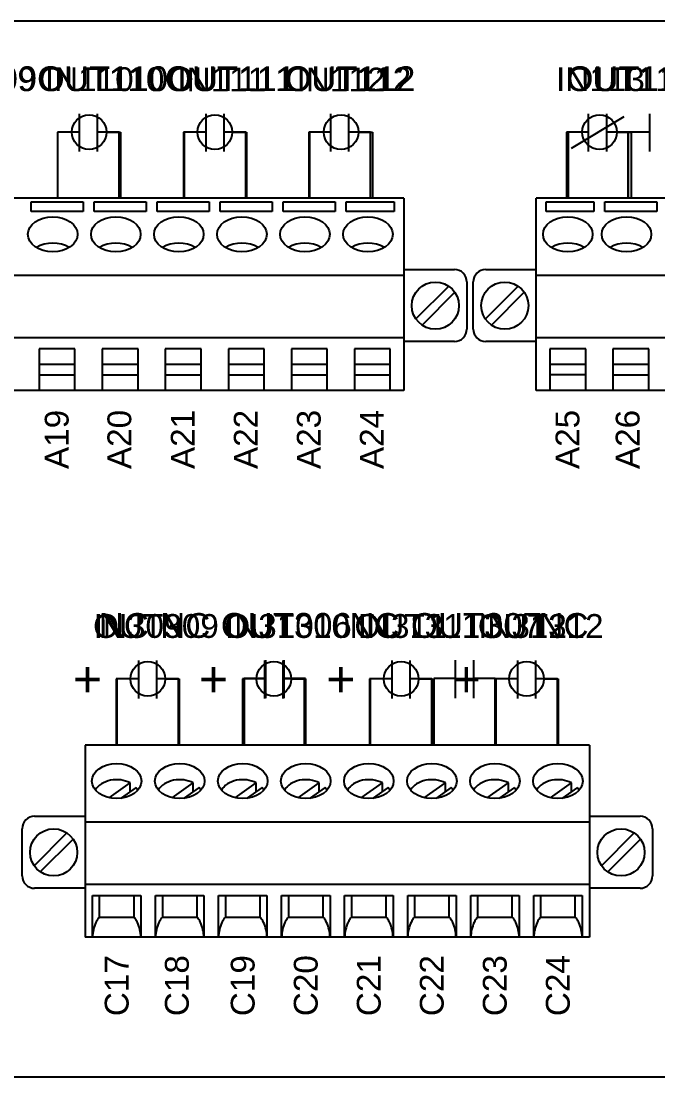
# Model space of a CAD drawing. Extents: x 2 to 47, y 1 to 34.
# Drawn here: x 31 to 33.021, y 6.442 to 9.792 of the extents above; entities that cross this region are included whole.
import ezdxf

# ---------------------------------------------------------------- set-up
doc = ezdxf.new("R2010")
doc.units = 0
doc.header["$MEASUREMENT"] = 0
for name, color, linetype in [('2_01__2-1-___48__DI', 7, 'CONTINUOUS'), ('2_02__1-1-___32__DI___16__', 7, 'CONTINUOUS'), ('2_03__1-6X___16__DI___32__', 7, 'CONTINUOUS'), ('2_04__1-61___16__HCI_DI___', 7, 'CONTINUOUS'), ('2_05__1-62___16__DI___16__', 7, 'CONTINUOUS'), ('2_06__2-63___32__DI___10__', 7, 'CONTINUOUS'), ('5_00______DWG_', 7, 'CONTINUOUS')]:
    doc.layers.add(name, color=color, linetype=linetype)
doc.styles.add('ARIAL', font='arial.ttf')

msp = doc.modelspace()

# ---------------------------------------------------------------- linework, layer by layer
at = {"layer": '2_01__2-1-___48__DI'}
for p, q in [((31.1612, 9.4397), (31.1163, 9.4397)), ((31.1163, 9.4397), (31.1163, 9.2298)), ((31.2712, 9.4397), (31.3162, 9.4397)), ((31.3162, 9.4397), (31.3162, 9.2298)), ((31.5602, 9.4397), (31.5153, 9.4397)), ((31.5153, 9.4397), (31.5153, 9.2298)), ((31.6702, 9.4397), (31.7152, 9.4397)), ((31.7152, 9.4397), (31.7152, 9.2298)), ((31.9604, 9.4397), (31.9154, 9.4397)), ((31.9154, 9.4397), (31.9154, 9.2298)), ((32.0704, 9.4397), (32.1153, 9.4397)), ((32.1153, 9.4397), (32.1153, 9.2298)), ((32.7807, 9.4397), (32.7357, 9.4397)), ((32.7357, 9.4397), (32.7357, 9.2298)), ((32.8907, 9.4397), (32.9357, 9.4397)), ((32.9357, 9.4397), (32.9357, 9.2298)), ((31.3472, 7.7047), (31.3022, 7.7047)), ((31.3022, 7.7047), (31.3022, 7.4948)), ((31.4572, 7.7047), (31.5022, 7.7047)), ((31.5022, 7.7047), (31.5022, 7.4948)), ((31.7474, 7.7047), (31.7024, 7.7047)), ((31.7024, 7.7047), (31.7024, 7.4948)), ((31.8574, 7.7047), (31.9024, 7.7047)), ((31.9024, 7.7047), (31.9024, 7.4948)), ((32.1509, 7.7047), (32.106, 7.7047)), ((32.106, 7.7047), (32.106, 7.4948)), ((32.2609, 7.7047), (32.3059, 7.7047)), ((32.3059, 7.7047), (32.3059, 7.4948)), ((32.5491, 7.7047), (32.5041, 7.7047)), ((32.5041, 7.7047), (32.5041, 7.4948)), ((32.6591, 7.7047), (32.7041, 7.7047)), ((32.7041, 7.7047), (32.7041, 7.4948))]:
    msp.add_line(p, q, dxfattribs=at)
for centre in [(31.2163, 9.4397), (31.6152, 9.4397), (32.0154, 9.4398), (32.8357, 9.4397), (31.4022, 7.7047), (31.8024, 7.7047), (32.2059, 7.7047), (32.6041, 7.7047)]:
    msp.add_circle(centre, 0.055, dxfattribs=at)
at = {"layer": '2_02__1-1-___32__DI___16__'}
for p, q in [((31.1855, 9.378), (31.1855, 9.4981)), ((31.2422, 9.4981), (31.2422, 9.378)), ((31.5873, 9.378), (31.5873, 9.4981)), ((31.6439, 9.4981), (31.6439, 9.378)), ((31.9829, 9.378), (31.9829, 9.4981)), ((32.0396, 9.4981), (32.0396, 9.378)), ((32.9122, 9.4878), (32.7456, 9.3878)), ((32.8004, 9.378), (32.8004, 9.4981)), ((32.8004, 9.378), (32.8004, 9.4981)), ((32.8571, 9.4981), (32.8571, 9.378)), ((32.9954, 9.378), (32.9954, 9.4981)), ((31.1855, 9.4397), (31.1164, 9.4397)), ((31.1164, 9.4397), (31.1164, 9.2298)), ((31.3113, 9.4397), (31.2422, 9.4397)), ((31.3113, 9.2298), (31.3113, 9.4397)), ((31.5873, 9.4397), (31.5181, 9.4397)), ((31.5181, 9.4397), (31.5181, 9.2298)), ((31.7131, 9.4397), (31.6439, 9.4397)), ((31.7131, 9.2298), (31.7131, 9.4397)), ((31.9829, 9.4397), (31.9137, 9.4397)), ((31.9137, 9.4397), (31.9137, 9.2298)), ((32.1087, 9.4397), (32.0396, 9.4397)), ((32.1087, 9.2298), (32.1087, 9.4397)), ((32.8004, 9.4397), (32.7312, 9.4397)), ((32.7312, 9.4397), (32.7312, 9.2298)), ((32.9262, 9.4397), (32.8571, 9.4397)), ((32.9262, 9.2298), (32.9262, 9.4397)), ((32.9954, 9.4397), (32.9262, 9.4397)), ((32.9262, 9.4397), (32.9262, 9.2298)), ((31.3022, 7.7047), (31.3022, 7.4948)), ((31.3472, 7.7047), (31.3022, 7.7047)), ((31.4572, 7.7047), (31.5022, 7.7047)), ((31.5022, 7.7047), (31.5022, 7.4948)), ((31.7024, 7.7047), (31.7024, 7.4948)), ((31.7474, 7.7047), (31.7024, 7.7047)), ((31.8574, 7.7047), (31.9024, 7.7047)), ((31.9024, 7.7047), (31.9024, 7.4948)), ((32.106, 7.7047), (32.106, 7.4948)), ((32.1509, 7.7047), (32.106, 7.7047)), ((32.2609, 7.7047), (32.3059, 7.7047)), ((32.3059, 7.7047), (32.3059, 7.4948)), ((32.5041, 7.7047), (32.5041, 7.4948)), ((32.5491, 7.7047), (32.5041, 7.7047)), ((32.6591, 7.7047), (32.7041, 7.7047)), ((32.7041, 7.7047), (32.7041, 7.4948))]:
    msp.add_line(p, q, dxfattribs=at)
for centre in [(31.4022, 7.7047), (31.8024, 7.7047), (32.2059, 7.7047), (32.6041, 7.7047)]:
    msp.add_circle(centre, 0.055, dxfattribs=at)
at = {"layer": '2_03__1-6X___16__DI___32__'}
for p, q in [((31.1855, 9.378), (31.1855, 9.4981)), ((31.2422, 9.4981), (31.2422, 9.378)), ((31.5873, 9.378), (31.5873, 9.4981)), ((31.6439, 9.4981), (31.6439, 9.378)), ((31.9829, 9.378), (31.9829, 9.4981)), ((32.0396, 9.4981), (32.0396, 9.378)), ((32.9122, 9.4878), (32.7456, 9.3878)), ((32.8004, 9.378), (32.8004, 9.4981)), ((32.8004, 9.378), (32.8004, 9.4981)), ((32.8571, 9.4981), (32.8571, 9.378)), ((32.9954, 9.378), (32.9954, 9.4981)), ((31.1164, 9.4397), (31.1164, 9.2298)), ((31.1855, 9.4397), (31.1164, 9.4397)), ((31.3113, 9.4397), (31.2422, 9.4397)), ((31.3113, 9.2298), (31.3113, 9.4397)), ((31.5181, 9.4397), (31.5181, 9.2298)), ((31.5873, 9.4397), (31.5181, 9.4397)), ((31.7131, 9.4397), (31.6439, 9.4397)), ((31.7131, 9.2298), (31.7131, 9.4397)), ((31.9137, 9.4397), (31.9137, 9.2298)), ((31.9829, 9.4397), (31.9137, 9.4397)), ((32.1087, 9.4397), (32.0396, 9.4397)), ((32.1087, 9.2298), (32.1087, 9.4397)), ((32.7312, 9.4397), (32.7312, 9.2298)), ((32.8004, 9.4397), (32.7312, 9.4397)), ((32.9262, 9.4397), (32.8571, 9.4397)), ((32.9262, 9.4397), (32.9262, 9.2298)), ((32.9954, 9.4397), (32.9262, 9.4397)), ((32.9262, 9.2298), (32.9262, 9.4397)), ((31.3737, 7.643), (31.3737, 7.7631)), ((31.4304, 7.7631), (31.4304, 7.643)), ((31.7739, 7.643), (31.7739, 7.7631)), ((31.8305, 7.7631), (31.8305, 7.643)), ((32.1774, 7.643), (32.1774, 7.7631)), ((32.2341, 7.7631), (32.2341, 7.643)), ((32.5759, 7.643), (32.5759, 7.7631)), ((32.6325, 7.7631), (32.6325, 7.643)), ((31.3737, 7.7047), (31.3045, 7.7047)), ((31.3045, 7.7047), (31.3045, 7.4948)), ((31.4995, 7.7047), (31.4304, 7.7047)), ((31.4995, 7.4948), (31.4995, 7.7047)), ((31.7739, 7.7047), (31.7047, 7.7047)), ((31.7047, 7.7047), (31.7047, 7.4948)), ((31.8997, 7.7047), (31.8305, 7.7047)), ((31.8997, 7.4948), (31.8997, 7.7047)), ((32.1774, 7.7047), (32.1083, 7.7047)), ((32.1083, 7.7047), (32.1083, 7.4948)), ((32.3032, 7.7047), (32.2341, 7.7047)), ((32.3032, 7.4948), (32.3032, 7.7047)), ((32.5759, 7.7047), (32.5067, 7.7047)), ((32.5067, 7.7047), (32.5067, 7.4948)), ((32.7017, 7.7047), (32.6325, 7.7047)), ((32.7017, 7.4948), (32.7017, 7.7047))]:
    msp.add_line(p, q, dxfattribs=at)
at = {"layer": '2_04__1-61___16__HCI_DI___'}
for p, q in [((31.1855, 9.378), (31.1855, 9.4981)), ((31.2422, 9.4981), (31.2422, 9.378)), ((31.5873, 9.378), (31.5873, 9.4981)), ((31.6439, 9.4981), (31.6439, 9.378)), ((31.9829, 9.378), (31.9829, 9.4981)), ((32.0396, 9.4981), (32.0396, 9.378)), ((32.9122, 9.4878), (32.7456, 9.3878)), ((32.8004, 9.378), (32.8004, 9.4981)), ((32.8004, 9.378), (32.8004, 9.4981)), ((32.8571, 9.4981), (32.8571, 9.378)), ((32.9954, 9.378), (32.9954, 9.4981)), ((31.1855, 9.4397), (31.1164, 9.4397)), ((31.1164, 9.4397), (31.1164, 9.2298)), ((31.3113, 9.4397), (31.2422, 9.4397)), ((31.3113, 9.2298), (31.3113, 9.4397)), ((31.5873, 9.4397), (31.5181, 9.4397)), ((31.5181, 9.4397), (31.5181, 9.2298)), ((31.7131, 9.4397), (31.6439, 9.4397)), ((31.7131, 9.2298), (31.7131, 9.4397)), ((31.9829, 9.4397), (31.9137, 9.4397)), ((31.9137, 9.4397), (31.9137, 9.2298)), ((32.1087, 9.4397), (32.0396, 9.4397)), ((32.1087, 9.2298), (32.1087, 9.4397)), ((32.8004, 9.4397), (32.7312, 9.4397)), ((32.7312, 9.4397), (32.7312, 9.2298)), ((32.9262, 9.4397), (32.8571, 9.4397)), ((32.9262, 9.2298), (32.9262, 9.4397)), ((32.9954, 9.4397), (32.9262, 9.4397)), ((32.9262, 9.4397), (32.9262, 9.2298)), ((31.3737, 7.643), (31.3737, 7.7631)), ((31.4304, 7.7631), (31.4304, 7.643)), ((31.7739, 7.643), (31.7739, 7.7631)), ((31.8305, 7.7631), (31.8305, 7.643)), ((32.1774, 7.643), (32.1774, 7.7631)), ((32.2341, 7.7631), (32.2341, 7.643)), ((32.5758, 7.643), (32.5758, 7.7631)), ((32.6325, 7.7631), (32.6325, 7.643)), ((31.3737, 7.7047), (31.3045, 7.7047)), ((31.3045, 7.7047), (31.3045, 7.4948)), ((31.4995, 7.7047), (31.4304, 7.7047)), ((31.4995, 7.4948), (31.4995, 7.7047)), ((31.7739, 7.7047), (31.7047, 7.7047)), ((31.7047, 7.7047), (31.7047, 7.4948)), ((31.8997, 7.7047), (31.8305, 7.7047)), ((31.8997, 7.4948), (31.8997, 7.7047)), ((32.1774, 7.7047), (32.1083, 7.7047)), ((32.1083, 7.7047), (32.1083, 7.4948)), ((32.3032, 7.7047), (32.2341, 7.7047)), ((32.3032, 7.4948), (32.3032, 7.7047)), ((32.5758, 7.7047), (32.5067, 7.7047)), ((32.5067, 7.7047), (32.5067, 7.4948)), ((32.7017, 7.7047), (32.6325, 7.7047)), ((32.7017, 7.4948), (32.7017, 7.7047))]:
    msp.add_line(p, q, dxfattribs=at)
at = {"layer": '2_05__1-62___16__DI___16__'}
for p, q in [((31.1855, 9.378), (31.1855, 9.4981)), ((31.2422, 9.4981), (31.2422, 9.378)), ((31.5873, 9.378), (31.5873, 9.4981)), ((31.6439, 9.4981), (31.6439, 9.378)), ((31.9829, 9.378), (31.9829, 9.4981)), ((32.0396, 9.4981), (32.0396, 9.378)), ((32.9122, 9.4878), (32.7456, 9.3878)), ((32.8004, 9.378), (32.8004, 9.4981)), ((32.8571, 9.4981), (32.8571, 9.378)), ((32.9954, 9.378), (32.9954, 9.4981)), ((31.1855, 9.4397), (31.1164, 9.4397)), ((31.1164, 9.4397), (31.1164, 9.2298)), ((31.3114, 9.4397), (31.2422, 9.4397)), ((31.3114, 9.2298), (31.3114, 9.4397)), ((31.5873, 9.4397), (31.5181, 9.4397)), ((31.5181, 9.4397), (31.5181, 9.2298)), ((31.7131, 9.4397), (31.6439, 9.4397)), ((31.7131, 9.2298), (31.7131, 9.4397)), ((31.9829, 9.4397), (31.9137, 9.4397)), ((31.9137, 9.4397), (31.9137, 9.2298)), ((32.1087, 9.4397), (32.0396, 9.4397)), ((32.1087, 9.2298), (32.1087, 9.4397)), ((32.8004, 9.4397), (32.7312, 9.4397)), ((32.7312, 9.4397), (32.7312, 9.2298)), ((32.9954, 9.4397), (32.8571, 9.4397)), ((32.9262, 9.4397), (32.9262, 9.2298)), ((31.7769, 7.6442), (31.7769, 7.7642)), ((31.8335, 7.7642), (31.8335, 7.6442)), ((32.3789, 7.6442), (32.3789, 7.7642)), ((32.4356, 7.7642), (32.4356, 7.6442)), ((31.7769, 7.7059), (31.7077, 7.7059)), ((31.7077, 7.7059), (31.7077, 7.4948)), ((31.9027, 7.7059), (31.8335, 7.7059)), ((31.9027, 7.4948), (31.9027, 7.7059)), ((32.3789, 7.7059), (32.3097, 7.7059)), ((32.3097, 7.7059), (32.3097, 7.4948)), ((32.5047, 7.7059), (32.4356, 7.7059)), ((32.5047, 7.4948), (32.5047, 7.7059))]:
    msp.add_line(p, q, dxfattribs=at)
at = {"layer": '2_06__2-63___32__DI___10__'}
for p, q in [((31.1163, 9.4397), (31.1163, 9.2298)), ((31.1612, 9.4397), (31.1163, 9.4397)), ((31.2712, 9.4397), (31.3162, 9.4397)), ((31.3162, 9.4397), (31.3162, 9.2298)), ((31.5153, 9.4397), (31.5153, 9.2298)), ((31.5602, 9.4397), (31.5153, 9.4397)), ((31.6702, 9.4397), (31.7152, 9.4397)), ((31.7152, 9.4397), (31.7152, 9.2298)), ((31.9154, 9.4397), (31.9154, 9.2298)), ((31.9604, 9.4397), (31.9154, 9.4397)), ((32.0704, 9.4397), (32.1153, 9.4397)), ((32.1153, 9.4397), (32.1153, 9.2298)), ((32.7357, 9.4397), (32.7357, 9.2298)), ((32.7807, 9.4397), (32.7357, 9.4397)), ((32.8907, 9.4397), (32.9357, 9.4397)), ((32.9357, 9.4397), (32.9357, 9.2298)), ((31.7769, 7.6442), (31.7769, 7.7642)), ((31.8335, 7.7642), (31.8335, 7.6442)), ((32.3789, 7.6442), (32.3789, 7.7642)), ((32.4356, 7.7642), (32.4356, 7.6442)), ((31.7077, 7.7059), (31.7077, 7.4948)), ((31.7769, 7.7059), (31.7077, 7.7059)), ((31.9027, 7.7059), (31.8335, 7.7059)), ((31.9027, 7.4948), (31.9027, 7.7059)), ((32.3097, 7.7059), (32.3097, 7.4948)), ((32.3789, 7.7059), (32.3097, 7.7059)), ((32.5047, 7.7059), (32.4356, 7.7059)), ((32.5047, 7.4948), (32.5047, 7.7059))]:
    msp.add_line(p, q, dxfattribs=at)
for centre in [(31.2163, 9.4397), (31.6152, 9.4397), (32.0154, 9.4398), (32.8357, 9.4397)]:
    msp.add_circle(centre, 0.055, dxfattribs=at)
at = {"layer": '5_00______DWG_'}
for p, q in [((32.2147, 9.2298), (29.8146, 9.2298)), ((31.032, 9.1879), (31.032, 9.2185)), ((31.032, 9.2185), (31.1973, 9.2185)), ((31.1973, 9.2185), (31.1973, 9.1879)), ((31.232, 9.1879), (31.232, 9.2185)), ((31.232, 9.2185), (31.3973, 9.2185)), ((31.3973, 9.2185), (31.3973, 9.1879)), ((31.432, 9.1879), (31.432, 9.2185)), ((31.432, 9.2185), (31.5973, 9.2185)), ((31.5973, 9.2185), (31.5973, 9.1879)), ((31.632, 9.1879), (31.632, 9.2185)), ((31.632, 9.2185), (31.7973, 9.2185)), ((31.7973, 9.2185), (31.7973, 9.1879)), ((31.832, 9.1879), (31.832, 9.2185)), ((31.832, 9.2185), (31.9973, 9.2185)), ((31.9973, 9.2185), (31.9973, 9.1879)), ((32.032, 9.2185), (32.1835, 9.2185)), ((32.032, 9.1879), (32.032, 9.2185)), ((32.1835, 9.2185), (32.1835, 9.1879)), ((32.2146, 9.2298), (32.2146, 8.62)), ((35.0349, 9.2298), (32.6349, 9.2298)), ((32.6349, 8.62), (32.6349, 9.2298)), ((32.666, 9.2185), (32.8176, 9.2185)), ((32.666, 9.1879), (32.666, 9.2185)), ((32.8176, 9.2185), (32.8176, 9.1879)), ((32.8522, 9.1879), (32.8522, 9.2185)), ((32.8522, 9.2185), (33.0176, 9.2185)), ((33.0176, 9.2185), (33.0176, 9.1879)), ((31.1973, 9.1879), (31.032, 9.1879)), ((31.3973, 9.1879), (31.232, 9.1879)), ((31.5973, 9.1879), (31.432, 9.1879)), ((31.7973, 9.1879), (31.632, 9.1879)), ((31.9973, 9.1879), (31.832, 9.1879)), ((32.1835, 9.1879), (32.032, 9.1879)), ((32.2147, 9.203), (32.2146, 9.203)), ((32.8176, 9.1879), (32.666, 9.1879)), ((33.0176, 9.1879), (32.8522, 9.1879)), ((29.8146, 8.9854), (32.2146, 8.9854)), ((32.2146, 9.0038), (32.3753, 9.0038)), ((32.4743, 9.0038), (32.6349, 9.0038)), ((32.6349, 8.9854), (35.0349, 8.9854)), ((32.2529, 8.8471), (32.3569, 8.951)), ((32.4146, 8.9644), (32.4146, 8.8148)), ((32.4349, 8.8148), (32.4349, 8.9644)), ((32.4732, 8.8471), (32.5771, 8.951)), ((32.3764, 8.9316), (32.2724, 8.8276)), ((32.5966, 8.9316), (32.4927, 8.8276)), ((29.8146, 8.7884), (32.2146, 8.7884)), ((32.6349, 8.7884), (35.0349, 8.7884)), ((31.1713, 8.7524), (31.0579, 8.7524)), ((31.0579, 8.7524), (31.0579, 8.62)), ((31.1713, 8.62), (31.1713, 8.7524)), ((31.3713, 8.7524), (31.2579, 8.7524)), ((31.2579, 8.7524), (31.2579, 8.62)), ((31.3713, 8.62), (31.3713, 8.7524)), ((31.5713, 8.7524), (31.4579, 8.7524)), ((31.4579, 8.7524), (31.4579, 8.62)), ((31.5713, 8.62), (31.5713, 8.7524)), ((31.7713, 8.7524), (31.6579, 8.7524)), ((31.6579, 8.7524), (31.6579, 8.62)), ((31.7713, 8.62), (31.7713, 8.7524)), ((31.9713, 8.7524), (31.8579, 8.7524)), ((31.8579, 8.7524), (31.8579, 8.62)), ((31.9713, 8.62), (31.9713, 8.7524)), ((32.1713, 8.7524), (32.0579, 8.7524)), ((32.0579, 8.7524), (32.0579, 8.62)), ((32.1713, 8.62), (32.1713, 8.7524)), ((32.3753, 8.7754), (32.2146, 8.7754)), ((32.6349, 8.7754), (32.4743, 8.7754)), ((32.7916, 8.7524), (32.6782, 8.7524)), ((32.6782, 8.7524), (32.6782, 8.62)), ((32.7916, 8.62), (32.7916, 8.7524)), ((32.9916, 8.7524), (32.8782, 8.7524)), ((32.8782, 8.7524), (32.8782, 8.62)), ((32.9916, 8.62), (32.9916, 8.7524)), ((31.0579, 8.7035), (31.1713, 8.7035)), ((31.2579, 8.7035), (31.3713, 8.7035)), ((31.4579, 8.7035), (31.5713, 8.7035)), ((31.6579, 8.7035), (31.7713, 8.7035)), ((31.8579, 8.7035), (31.9713, 8.7035)), ((32.0579, 8.7035), (32.1713, 8.7035)), ((32.6782, 8.7035), (32.7916, 8.7035)), ((32.8782, 8.7035), (32.9916, 8.7035)), ((31.0579, 8.6701), (31.1713, 8.6701)), ((31.2579, 8.6701), (31.3713, 8.6701)), ((31.4579, 8.6701), (31.5713, 8.6701)), ((31.6579, 8.6701), (31.7713, 8.6701)), ((31.8579, 8.6701), (31.9713, 8.6701)), ((32.0579, 8.6701), (32.1713, 8.6701)), ((32.7916, 8.6701), (32.6782, 8.6701)), ((32.8782, 8.6701), (32.9916, 8.6701)), ((32.2146, 8.62), (29.8146, 8.62)), ((35.0349, 8.62), (32.6349, 8.62)), ((32.8036, 7.4948), (31.2036, 7.4948)), ((31.2036, 7.4948), (31.2036, 6.885)), ((32.8036, 7.4948), (32.8036, 6.885)), ((31.2795, 7.3275), (31.3465, 7.3749)), ((31.3465, 7.3473), (31.3465, 7.3749)), ((31.4795, 7.3275), (31.5465, 7.3749)), ((31.5465, 7.3473), (31.5465, 7.3749)), ((31.6795, 7.3275), (31.7465, 7.3749)), ((31.7465, 7.3473), (31.7465, 7.3749)), ((31.8795, 7.3275), (31.9465, 7.3749)), ((31.9465, 7.3473), (31.9465, 7.3749)), ((32.0795, 7.3275), (32.1465, 7.3749)), ((32.1465, 7.3473), (32.1465, 7.3749)), ((32.2795, 7.3275), (32.3465, 7.3749)), ((32.3465, 7.3473), (32.3465, 7.3749)), ((32.4795, 7.3275), (32.5465, 7.3749)), ((32.5465, 7.3473), (32.5465, 7.3749)), ((32.6795, 7.3275), (32.7465, 7.3749)), ((32.7465, 7.3473), (32.7465, 7.3749)), ((31.3652, 7.3605), (31.3157, 7.3255)), ((31.5652, 7.3605), (31.5157, 7.3255)), ((31.7652, 7.3605), (31.7157, 7.3255)), ((31.9652, 7.3605), (31.9157, 7.3255)), ((32.1652, 7.3605), (32.1157, 7.3255)), ((32.3652, 7.3605), (32.3157, 7.3255)), ((32.5652, 7.3605), (32.5157, 7.3255)), ((32.7652, 7.3605), (32.7157, 7.3255)), ((31.043, 7.2688), (31.2036, 7.2688)), ((32.8036, 7.2504), (31.2036, 7.2504)), ((32.8036, 7.2688), (32.9642, 7.2688)), ((31.0036, 7.0798), (31.0036, 7.2294)), ((31.0419, 7.1121), (31.1458, 7.216)), ((32.8419, 7.1121), (32.9458, 7.216)), ((33.0036, 7.2294), (33.0036, 7.0798)), ((31.1653, 7.1966), (31.0614, 7.0926)), ((32.9653, 7.1966), (32.8614, 7.0926)), ((31.2036, 7.0404), (31.043, 7.0404)), ((31.2036, 7.0534), (32.8036, 7.0534)), ((32.9642, 7.0404), (32.8036, 7.0404)), ((31.2268, 7.0174), (31.3804, 7.0174)), ((31.2268, 6.885), (31.2268, 7.0174)), ((31.2485, 7.0174), (31.2485, 6.949)), ((31.3587, 6.949), (31.3587, 7.0174)), ((31.3804, 7.0174), (31.3804, 6.885)), ((31.4268, 7.0174), (31.5804, 7.0174)), ((31.4268, 6.885), (31.4268, 7.0174)), ((31.4485, 7.0174), (31.4485, 6.949)), ((31.5587, 6.949), (31.5587, 7.0174)), ((31.5804, 7.0174), (31.5804, 6.885)), ((31.6268, 7.0174), (31.7804, 7.0174)), ((31.6268, 6.885), (31.6268, 7.0174)), ((31.6485, 7.0174), (31.6485, 6.949)), ((31.7587, 6.949), (31.7587, 7.0174)), ((31.7804, 7.0174), (31.7804, 6.885)), ((31.8268, 7.0174), (31.9804, 7.0174)), ((31.8268, 6.885), (31.8268, 7.0174)), ((31.8485, 7.0174), (31.8485, 6.949)), ((31.9587, 6.949), (31.9587, 7.0174)), ((31.9804, 7.0174), (31.9804, 6.885)), ((32.0268, 7.0174), (32.1804, 7.0174)), ((32.0268, 6.885), (32.0268, 7.0174)), ((32.0485, 7.0174), (32.0485, 6.949)), ((32.1587, 6.949), (32.1587, 7.0174)), ((32.1804, 7.0174), (32.1804, 6.885)), ((32.2268, 7.0174), (32.3804, 7.0174)), ((32.2268, 6.885), (32.2268, 7.0174)), ((32.2485, 7.0174), (32.2485, 6.949)), ((32.3587, 6.949), (32.3587, 7.0174)), ((32.3804, 7.0174), (32.3804, 6.885)), ((32.4268, 7.0174), (32.5804, 7.0174)), ((32.4268, 6.885), (32.4268, 7.0174)), ((32.4485, 7.0174), (32.4485, 6.949)), ((32.5587, 6.949), (32.5587, 7.0174)), ((32.5804, 7.0174), (32.5804, 6.885)), ((32.6268, 7.0174), (32.7804, 7.0174)), ((32.6268, 6.885), (32.6268, 7.0174)), ((32.6485, 7.0174), (32.6485, 6.949)), ((32.7587, 6.949), (32.7587, 7.0174)), ((32.7804, 7.0174), (32.7804, 6.885)), ((31.2455, 6.9453), (31.2485, 6.949)), ((31.2485, 6.949), (31.3587, 6.949)), ((31.3587, 6.949), (31.3617, 6.9453)), ((31.4455, 6.9453), (31.4485, 6.949)), ((31.4485, 6.949), (31.5587, 6.949)), ((31.5587, 6.949), (31.5617, 6.9453)), ((31.6455, 6.9453), (31.6485, 6.949)), ((31.6485, 6.949), (31.7587, 6.949)), ((31.7587, 6.949), (31.7617, 6.9453)), ((31.8455, 6.9453), (31.8485, 6.949)), ((31.8485, 6.949), (31.9587, 6.949)), ((31.9587, 6.949), (31.9617, 6.9453)), ((32.0455, 6.9453), (32.0485, 6.949)), ((32.0485, 6.949), (32.1587, 6.949)), ((32.1587, 6.949), (32.1617, 6.9453)), ((32.2455, 6.9453), (32.2485, 6.949)), ((32.2485, 6.949), (32.3587, 6.949)), ((32.3587, 6.949), (32.3617, 6.9453)), ((32.4455, 6.9453), (32.4485, 6.949)), ((32.4485, 6.949), (32.5587, 6.949)), ((32.5587, 6.949), (32.5617, 6.9453)), ((32.6455, 6.9453), (32.6485, 6.949)), ((32.6485, 6.949), (32.7587, 6.949)), ((32.7587, 6.949), (32.7617, 6.9453)), ((31.2386, 6.9341), (31.2374, 6.9315)), ((31.3698, 6.9315), (31.3686, 6.9341)), ((31.4386, 6.9341), (31.4374, 6.9315)), ((31.5698, 6.9315), (31.5686, 6.9341)), ((31.6386, 6.9341), (31.6374, 6.9315)), ((31.7698, 6.9315), (31.7686, 6.9341)), ((31.8386, 6.9341), (31.8374, 6.9315)), ((31.9698, 6.9315), (31.9686, 6.9341)), ((32.0386, 6.9341), (32.0374, 6.9315)), ((32.1698, 6.9315), (32.1686, 6.9341)), ((32.2386, 6.9341), (32.2374, 6.9315)), ((32.3698, 6.9315), (32.3686, 6.9341)), ((32.4386, 6.9341), (32.4374, 6.9315)), ((32.5698, 6.9315), (32.5686, 6.9341)), ((32.6386, 6.9341), (32.6374, 6.9315)), ((32.7698, 6.9315), (32.7686, 6.9341)), ((32.8036, 6.885), (31.2036, 6.885))]:
    msp.add_line(p, q, dxfattribs=at)
msp.add_lwpolyline([(43.6802, 6.5322), (43.6802, 9.7019, 0.414214), (43.5901, 9.792), (26.5203, 9.792, 0.414214), (26.4301, 9.7019), (26.4301, 6.5322, 0.414214), (26.5203, 6.442), (43.5901, 6.442, 0.414214)], format="xyb", close=True, dxfattribs=at)
for centre in [(32.3146, 8.8893), (32.5349, 8.8893), (31.1036, 7.1543), (32.9036, 7.1543)]:
    msp.add_circle(centre, 0.0748, dxfattribs=at)
for centre, start, end in [((32.3753, 8.9644), 359.9998, 90.0002), ((32.4743, 8.9644), 90.0002, 180.0006), ((32.3753, 8.8148), 269.9997, 0.0003), ((32.4743, 8.8148), 179.9992, 269.9999), ((31.043, 7.2294), 90, 180), ((32.9642, 7.2294), 0, 90), ((31.043, 7.0798), 180, 270), ((32.9642, 7.0798), 270, 0)]:
    msp.add_arc(centre, 0.0394, start, end, dxfattribs=at)
for centre in [(31.1009, 9.1155), (31.3009, 9.1155), (31.5008, 9.1155), (31.7008, 9.1155), (31.9008, 9.1155), (32.1008, 9.1155), (32.7349, 9.1155), (32.9211, 9.1155), (31.3036, 7.3805), (31.5036, 7.3805), (31.7036, 7.3805), (31.9036, 7.3805), (32.1036, 7.3805), (32.3036, 7.3805), (32.5036, 7.3805), (32.7036, 7.3805)]:
    msp.add_ellipse(centre, major_axis=(-0.0787, 0), ratio=0.707103, dxfattribs=at)
for centre, major_axis, ratio, start_param, end_param in [((31.1009, 9.032), (-0.0787, 0), 0.707103, 3.989659, 5.435119), ((31.3009, 9.032), (-0.0787, 0), 0.707103, 3.989659, 5.435119), ((31.5008, 9.032), (-0.0787, 0), 0.707103, 3.989659, 5.435119), ((31.7008, 9.032), (-0.0787, 0), 0.707103, 3.989659, 5.435119), ((31.9008, 9.032), (-0.0787, 0), 0.707103, 3.989659, 5.435119), ((32.1008, 9.032), (-0.0787, 0), 0.707103, 3.989659, 5.435119), ((32.7349, 9.032), (-0.0787, 0), 0.707103, 3.989659, 5.435119), ((32.9211, 9.032), (-0.0787, 0), 0.707103, 3.989659, 5.435119), ((31.3036, 7.3294), (-0.0744, 0), 0.748604, 4.097376, 5.860479), ((31.5036, 7.3294), (-0.0744, 0), 0.748604, 4.097376, 5.860479), ((31.7036, 7.3294), (-0.0744, 0), 0.748604, 4.097376, 5.860479), ((31.9036, 7.3294), (-0.0744, 0), 0.748604, 4.097376, 5.860479), ((32.1036, 7.3294), (-0.0744, 0), 0.748604, 4.097376, 5.860479), ((32.3036, 7.3294), (-0.0744, 0), 0.748604, 4.097376, 5.860479), ((32.5036, 7.3294), (-0.0744, 0), 0.748604, 4.097376, 5.860479), ((32.7036, 7.3294), (-0.0744, 0), 0.748604, 4.097376, 5.860479), ((31.3036, 7.3294), (-0.0744, 0), 0.748604, 3.564299, 3.735516), ((31.5036, 7.3294), (-0.0744, 0), 0.748604, 3.564299, 3.735516), ((31.7036, 7.3294), (-0.0744, 0), 0.748604, 3.564299, 3.735516), ((31.9036, 7.3294), (-0.0744, 0), 0.748604, 3.564299, 3.735516), ((32.1036, 7.3294), (-0.0744, 0), 0.748604, 3.564299, 3.735516), ((32.3036, 7.3294), (-0.0744, 0), 0.748604, 3.564299, 3.735516), ((32.5036, 7.3294), (-0.0744, 0), 0.748604, 3.564299, 3.735516), ((32.7036, 7.3294), (-0.0744, 0), 0.748604, 3.564299, 3.735516), ((31.2455, 6.9314), (0.0092, 0.0194), 0.341999, 0.946273, 1.591444), ((31.3617, 6.9314), (-0.0092, 0.0194), 0.341999, 4.691742, 5.336912), ((31.4455, 6.9314), (0.0092, 0.0194), 0.341999, 0.946273, 1.591444), ((31.5617, 6.9314), (-0.0092, 0.0194), 0.341999, 4.691742, 5.336912), ((31.6455, 6.9314), (0.0092, 0.0194), 0.341999, 0.946273, 1.591444), ((31.7617, 6.9314), (-0.0092, 0.0194), 0.341999, 4.691742, 5.336912), ((31.8455, 6.9314), (0.0092, 0.0194), 0.341999, 0.946273, 1.591444), ((31.9617, 6.9314), (-0.0092, 0.0194), 0.341999, 4.691742, 5.336912), ((32.0455, 6.9314), (0.0092, 0.0194), 0.341999, 0.946273, 1.591444), ((32.1617, 6.9314), (-0.0092, 0.0194), 0.341999, 4.691742, 5.336912), ((32.2455, 6.9314), (0.0092, 0.0194), 0.341999, 0.946273, 1.591444), ((32.3617, 6.9314), (-0.0092, 0.0194), 0.341999, 4.691742, 5.336912), ((32.4455, 6.9314), (0.0092, 0.0194), 0.341999, 0.946273, 1.591444), ((32.5617, 6.9314), (-0.0092, 0.0194), 0.341999, 4.691742, 5.336912), ((32.6455, 6.9314), (0.0092, 0.0194), 0.341999, 0.946273, 1.591444), ((32.7617, 6.9314), (-0.0092, 0.0194), 0.341999, 4.691742, 5.336912), ((31.3056, 6.8827), (0, 0.0976), 0.806918, 1.047198, 1.547108), ((31.3016, 6.8827), (0, 0.0976), 0.806918, 4.736077, 5.235988), ((31.5056, 6.8827), (0, 0.0976), 0.806918, 1.047198, 1.547108), ((31.5016, 6.8827), (0, 0.0976), 0.806918, 4.736077, 5.235988), ((31.7056, 6.8827), (0, 0.0976), 0.806918, 1.047198, 1.547108), ((31.7016, 6.8827), (0, 0.0976), 0.806918, 4.736077, 5.235988), ((31.9056, 6.8827), (0, 0.0976), 0.806918, 1.047198, 1.547108), ((31.9016, 6.8827), (0, 0.0976), 0.806918, 4.736077, 5.235988), ((32.1056, 6.8827), (0, 0.0976), 0.806918, 1.047198, 1.547108), ((32.1016, 6.8827), (0, 0.0976), 0.806918, 4.736077, 5.235988), ((32.3056, 6.8827), (0, 0.0976), 0.806918, 1.047198, 1.547108), ((32.3016, 6.8827), (0, 0.0976), 0.806918, 4.736077, 5.235988), ((32.5056, 6.8827), (0, 0.0976), 0.806918, 1.047198, 1.547108), ((32.5016, 6.8827), (0, 0.0976), 0.806918, 4.736077, 5.235988), ((32.7056, 6.8827), (0, 0.0976), 0.806918, 1.047198, 1.547108), ((32.7016, 6.8827), (0, 0.0976), 0.806918, 4.736077, 5.235988)]:
    msp.add_ellipse(centre, major_axis=major_axis, ratio=ratio, start_param=start_param, end_param=end_param, dxfattribs=at)

# ---------------------------------------------------------------- texts
at = {"layer": '2_01__2-1-___48__DI', "style": 'ARIAL'}
for s, p in [('IN110', (31.0758, 9.57)), ('IN111', (31.4962, 9.5687)), ('IN112', (31.8744, 9.5687)), ('IN113', (32.6975, 9.57)), ('IN309', (31.2306, 7.8349)), ('IN310', (31.647, 7.8349)), ('IN311', (32.0683, 7.8349)), ('IN312', (32.4503, 7.8349))]:
    msp.add_text(s, height=0.07556, dxfattribs=at).set_placement(p)
at = {"layer": '2_02__1-1-___32__DI___16__', "style": 'ARIAL'}
for s, p in [('OUT109', (30.6487, 9.57)), ('OUT110', (31.0562, 9.57)), ('OUT111', (31.4662, 9.57)), ('OUT112', (31.8392, 9.57)), ('OUT113', (32.731, 9.57)), ('IN309', (31.2306, 7.8349)), ('IN310', (31.647, 7.8349)), ('IN311', (32.0683, 7.8349)), ('IN312', (32.4503, 7.8349))]:
    msp.add_text(s, height=0.07556, dxfattribs=at).set_placement(p)
at = {"layer": '2_03__1-6X___16__DI___32__', "style": 'ARIAL'}
for s, p in [('OUT109', (30.6487, 9.57)), ('OUT110', (31.0562, 9.57)), ('OUT111', (31.4662, 9.57)), ('OUT112', (31.8392, 9.57)), ('OUT113', (32.731, 9.57)), ('OUT309', (31.2288, 7.8349)), ('OUT310', (31.645, 7.8349)), ('OUT311', (32.058, 7.8349)), ('OUT312', (32.4494, 7.8349))]:
    msp.add_text(s, height=0.07556, dxfattribs=at).set_placement(p)
at = {"layer": '2_04__1-61___16__HCI_DI___', "style": 'ARIAL'}
for s, height, p in [('OUT109', 0.07556, (30.6487, 9.57)), ('OUT110', 0.07556, (31.0562, 9.57)), ('OUT111', 0.07556, (31.4662, 9.57)), ('OUT112', 0.07556, (31.8392, 9.57)), ('OUT113', 0.07556, (32.731, 9.57)), ('OUT309', 0.07556, (31.2288, 7.8349)), ('OUT310', 0.07556, (31.645, 7.8349)), ('OUT311', 0.07556, (32.058, 7.8349)), ('OUT312', 0.07556, (32.4494, 7.8349)), ('+', 0.1133, (31.1646, 7.648)), ('+', 0.1133, (31.5648, 7.648)), ('+', 0.1133, (31.9683, 7.648)), ('+', 0.1133, (32.3668, 7.648))]:
    msp.add_text(s, height=height, dxfattribs=at).set_placement(p)
at = {"layer": '2_05__1-62___16__DI___16__', "style": 'ARIAL'}
for s, p in [('OUT109', (30.6361, 9.57)), ('OUT110', (31.0512, 9.57)), ('OUT111', (31.4567, 9.57)), ('OUT112', (31.8359, 9.57)), ('OUT113', (32.7307, 9.57)), ('NC', (31.247, 7.835)), ('NC', (31.442, 7.835)), ('OUT306', (31.6342, 7.8353)), ('NC', (32.042, 7.835)), ('OUT307', (32.2374, 7.835)), ('NC', (32.642, 7.835))]:
    msp.add_text(s, height=0.07867, dxfattribs=at).set_placement(p)
at = {"layer": '2_06__2-63___32__DI___10__', "style": 'ARIAL'}
for s, height, p in [('IN110', 0.07556, (31.0758, 9.57)), ('IN111', 0.07556, (31.4962, 9.5687)), ('IN112', 0.07556, (31.8744, 9.5687)), ('IN113', 0.07556, (32.6975, 9.57)), ('NC', 0.07867, (31.247, 7.835)), ('NC', 0.07867, (31.442, 7.835)), ('OUT306', 0.07867, (31.6342, 7.8353)), ('NC', 0.07867, (32.042, 7.835)), ('OUT307', 0.07867, (32.2374, 7.835)), ('NC', 0.07867, (32.642, 7.835))]:
    msp.add_text(s, height=height, dxfattribs=at).set_placement(p)
at = {"layer": '5_00______DWG_', "style": 'ARIAL'}
for s, p in [('A19', (31.1511, 8.3707)), ('A20', (31.3498, 8.3707)), ('A21', (31.551, 8.3707)), ('A22', (31.7509, 8.3707)), ('A23', (31.9508, 8.3707)), ('A24', (32.1507, 8.3707)), ('A25', (32.7716, 8.3707)), ('A26', (32.9624, 8.3707)), ('C17', (31.3414, 6.6347)), ('C18', (31.5322, 6.6347)), ('C19', (31.7412, 6.6347)), ('C20', (31.9412, 6.6347)), ('C21', (32.1411, 6.6347)), ('C22', (32.341, 6.6347)), ('C23', (32.5409, 6.6347)), ('C24', (32.7409, 6.6347))]:
    msp.add_text(s, height=0.07556, rotation=90, dxfattribs=at).set_placement(p)

doc.saveas('drawing.dxf')
